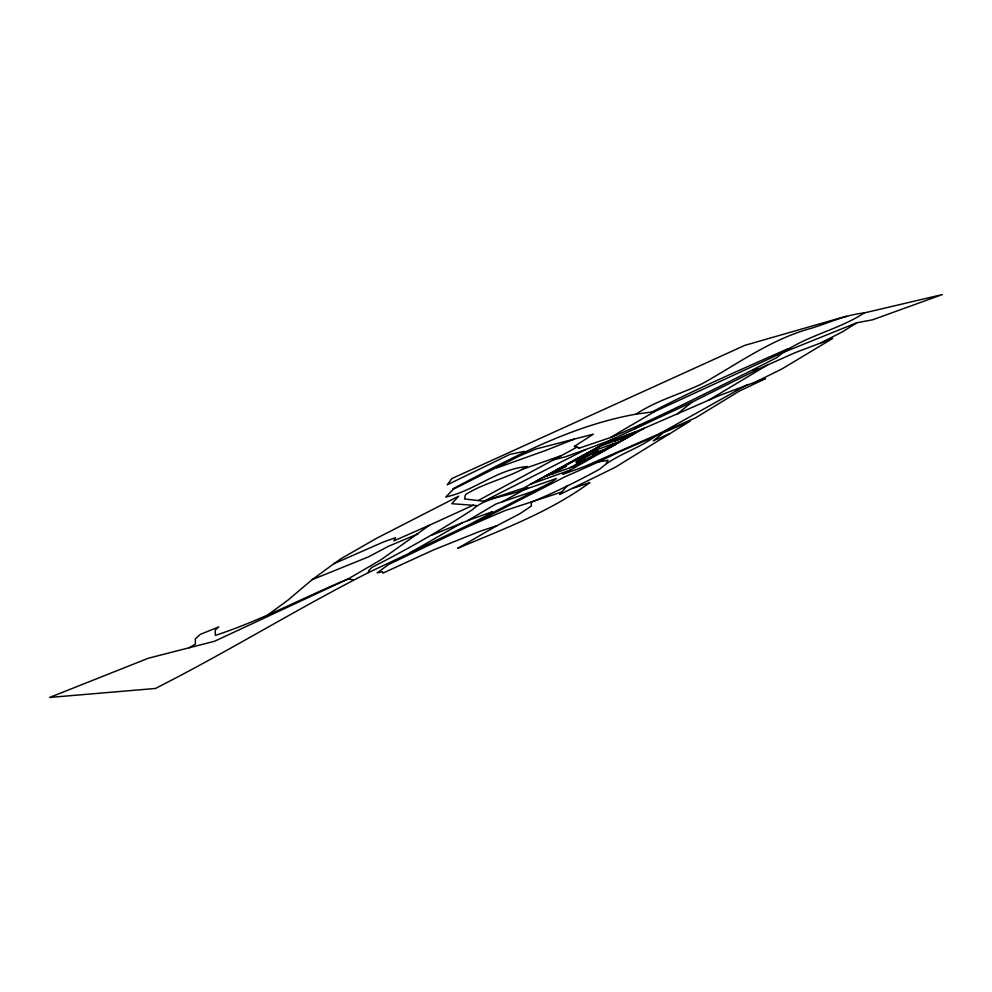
<?xml version="1.0" encoding="UTF-8"?>
<svg xmlns="http://www.w3.org/2000/svg" width="992" height="992" viewBox="0 0 992 992"><rect width="100%" height="100%" fill="white"/><g stroke="black" fill="none" stroke-linecap="round" stroke-linejoin="round"><path stroke-width="1.49" d="M189.286 647.726L195.399 644.093L195.312 638.96L200.31 634.359L218.773 626.907L215.227 630.168L215.314 635.401C261.206 620.471 303.726 597.308 348.192 578.919L214.594 641.241L148.366 658.229L49.6 697.45L155.422 688.473L161.522 685.348C231.483 649.562 298.456 608.146 368.478 572.57L368.602 570.896L371.702 567.474C406.199 549.94 439.878 530.894 472.316 509.752C487.122 496.074 510.062 496.756 527.732 487.766L502.299 501.828M467.641 520.651L492.082 511.773L491.92 513.087L536.312 490.172L495.901 504.01L467.641 520.651L431.669 535.184M492.082 511.773L491.97 512.678L468.212 525.177L409.87 552.866M606.261 463.388L608.046 460.276L598.585 461.912L564.572 476.978L470.158 525.537L388.616 564.485L377.171 572.892L382.453 571.652L382.912 573.116L433.492 549.94L479.706 531.39L496.88 525.723L519.969 513.67L531.414 505.982L531.104 502.237C554.751 492.491 577.741 481.269 600.123 468.869C615.784 454.72 637.484 449.488 654.398 436.852M598.585 461.912L618.475 452.302L690.308 421.042L615.288 467.269L559.686 494.537L567.399 485.621M610.179 437.658L654.373 411.692L780.964 353.363L856.914 322.735L872.514 319.821L942.4 294.55L864.193 312.951C836.777 331.03 801.524 336.35 776.538 357.765C722.374 385.07 668.372 413.069 612.548 436.84L579.539 448.024L574.43 446.375L593.39 434.149L535.457 449.153L519.349 456.047L453.505 489.155L445.805 496.98C474.362 490.966 497.203 469.129 527.161 466.525C507.73 478.256 484.865 482.484 465.496 494.586L464.529 498.951L483.848 501.245L523.59 488.089L611.246 439.865L691.635 402.368L758.173 369.16L795.373 352.569L832.648 338.483L781.808 369.024L755.755 381.883L719.212 395.61L641.725 429.338M476.284 505.536L451.744 503.688L458.676 496.186L376.588 538.296L341.409 558.459L333.87 563.741L312.133 579.688L287.903 600.185L267.704 614.978M677.524 413.788L691.635 402.368M662.396 433.467L653.22 440.845L669.216 433.851M353.078 579.849L348.192 578.919L381.449 559.451L429.61 525.14L473.407 505.102M634.458 429.201L639.815 425.432M856.914 322.735L842.791 331.626L821.289 342.699M453.505 489.155L452.798 488.833C511.202 458.205 570.512 425.804 636.108 414.135C656.692 400.26 681.095 394.06 703.204 383.172C738.172 363.494 771.788 338.991 810.836 328.414C828.593 323.057 845.544 314.799 864.193 312.951M496.88 525.723L457.659 548.378C503.018 529.22 549.766 511.922 589.806 482.608L573.165 488.176M708.412 400.322L767.796 364.808M644.18 428.271L562.774 474.362L584.486 466.538L695.826 417.694L739.251 391.133L765.378 378.684L755.755 381.883M462.718 522.462L408.543 553.635L368.478 572.57M658.49 434.36L747.484 384.586M611.246 439.865L530.856 484.084L570.45 470.01M546.418 476.123L590.314 451.98L620.471 441.254M551.515 474.312L566.32 466.153L561.286 467.939M595.212 450.232L587.14 453.716M570.028 467.728L584.834 459.569M613.726 443.647L610.576 445.396L617.309 442.99M587.698 458.552L609.559 446.512L615.338 444.453L599.255 453.319L593.476 455.365M478.566 500.315L576.96 447.194L579.539 448.024M483.848 501.245L585.85 449.475L615.288 438.34L609.014 441.973L643.56 428.631M534.167 490.916L552.184 481.814L556.314 478.541L524.235 489.701M333.87 563.741L383.098 542.116L395.523 537.701L393.874 540.863L429.61 525.14M470.158 525.537L505.164 510.533L561.931 491.945M787.698 348.837C742.103 369.111 696.024 388.914 651.843 412.027L654.373 411.692L636.108 414.135M418.178 533.82L388.728 546.146L368.702 556.772L312.133 579.688M574.132 439.183L545.488 450.517L496.868 467.889M585.85 449.475L564.845 456.99L553.635 459.755M592.212 453.803L603.781 449.686M581.895 459.482L576.116 461.54L592.199 452.674L597.978 450.628L576.129 462.669L591.579 457.176M521.656 469.588L561.199 455.675M846.486 316.163L744.818 345.352L451.819 478.578L447.231 484.852L509.851 454.398L524.52 451.36M753.176 370.028L758.173 369.16M574.43 446.375L576.96 447.194M600.123 446.214L544.769 476.706L576.774 465.335L632.115 434.831L600.123 446.214M621.401 437.261L614.966 440.808L628.854 435.872L635.289 432.326L621.401 437.261"/></g></svg>
